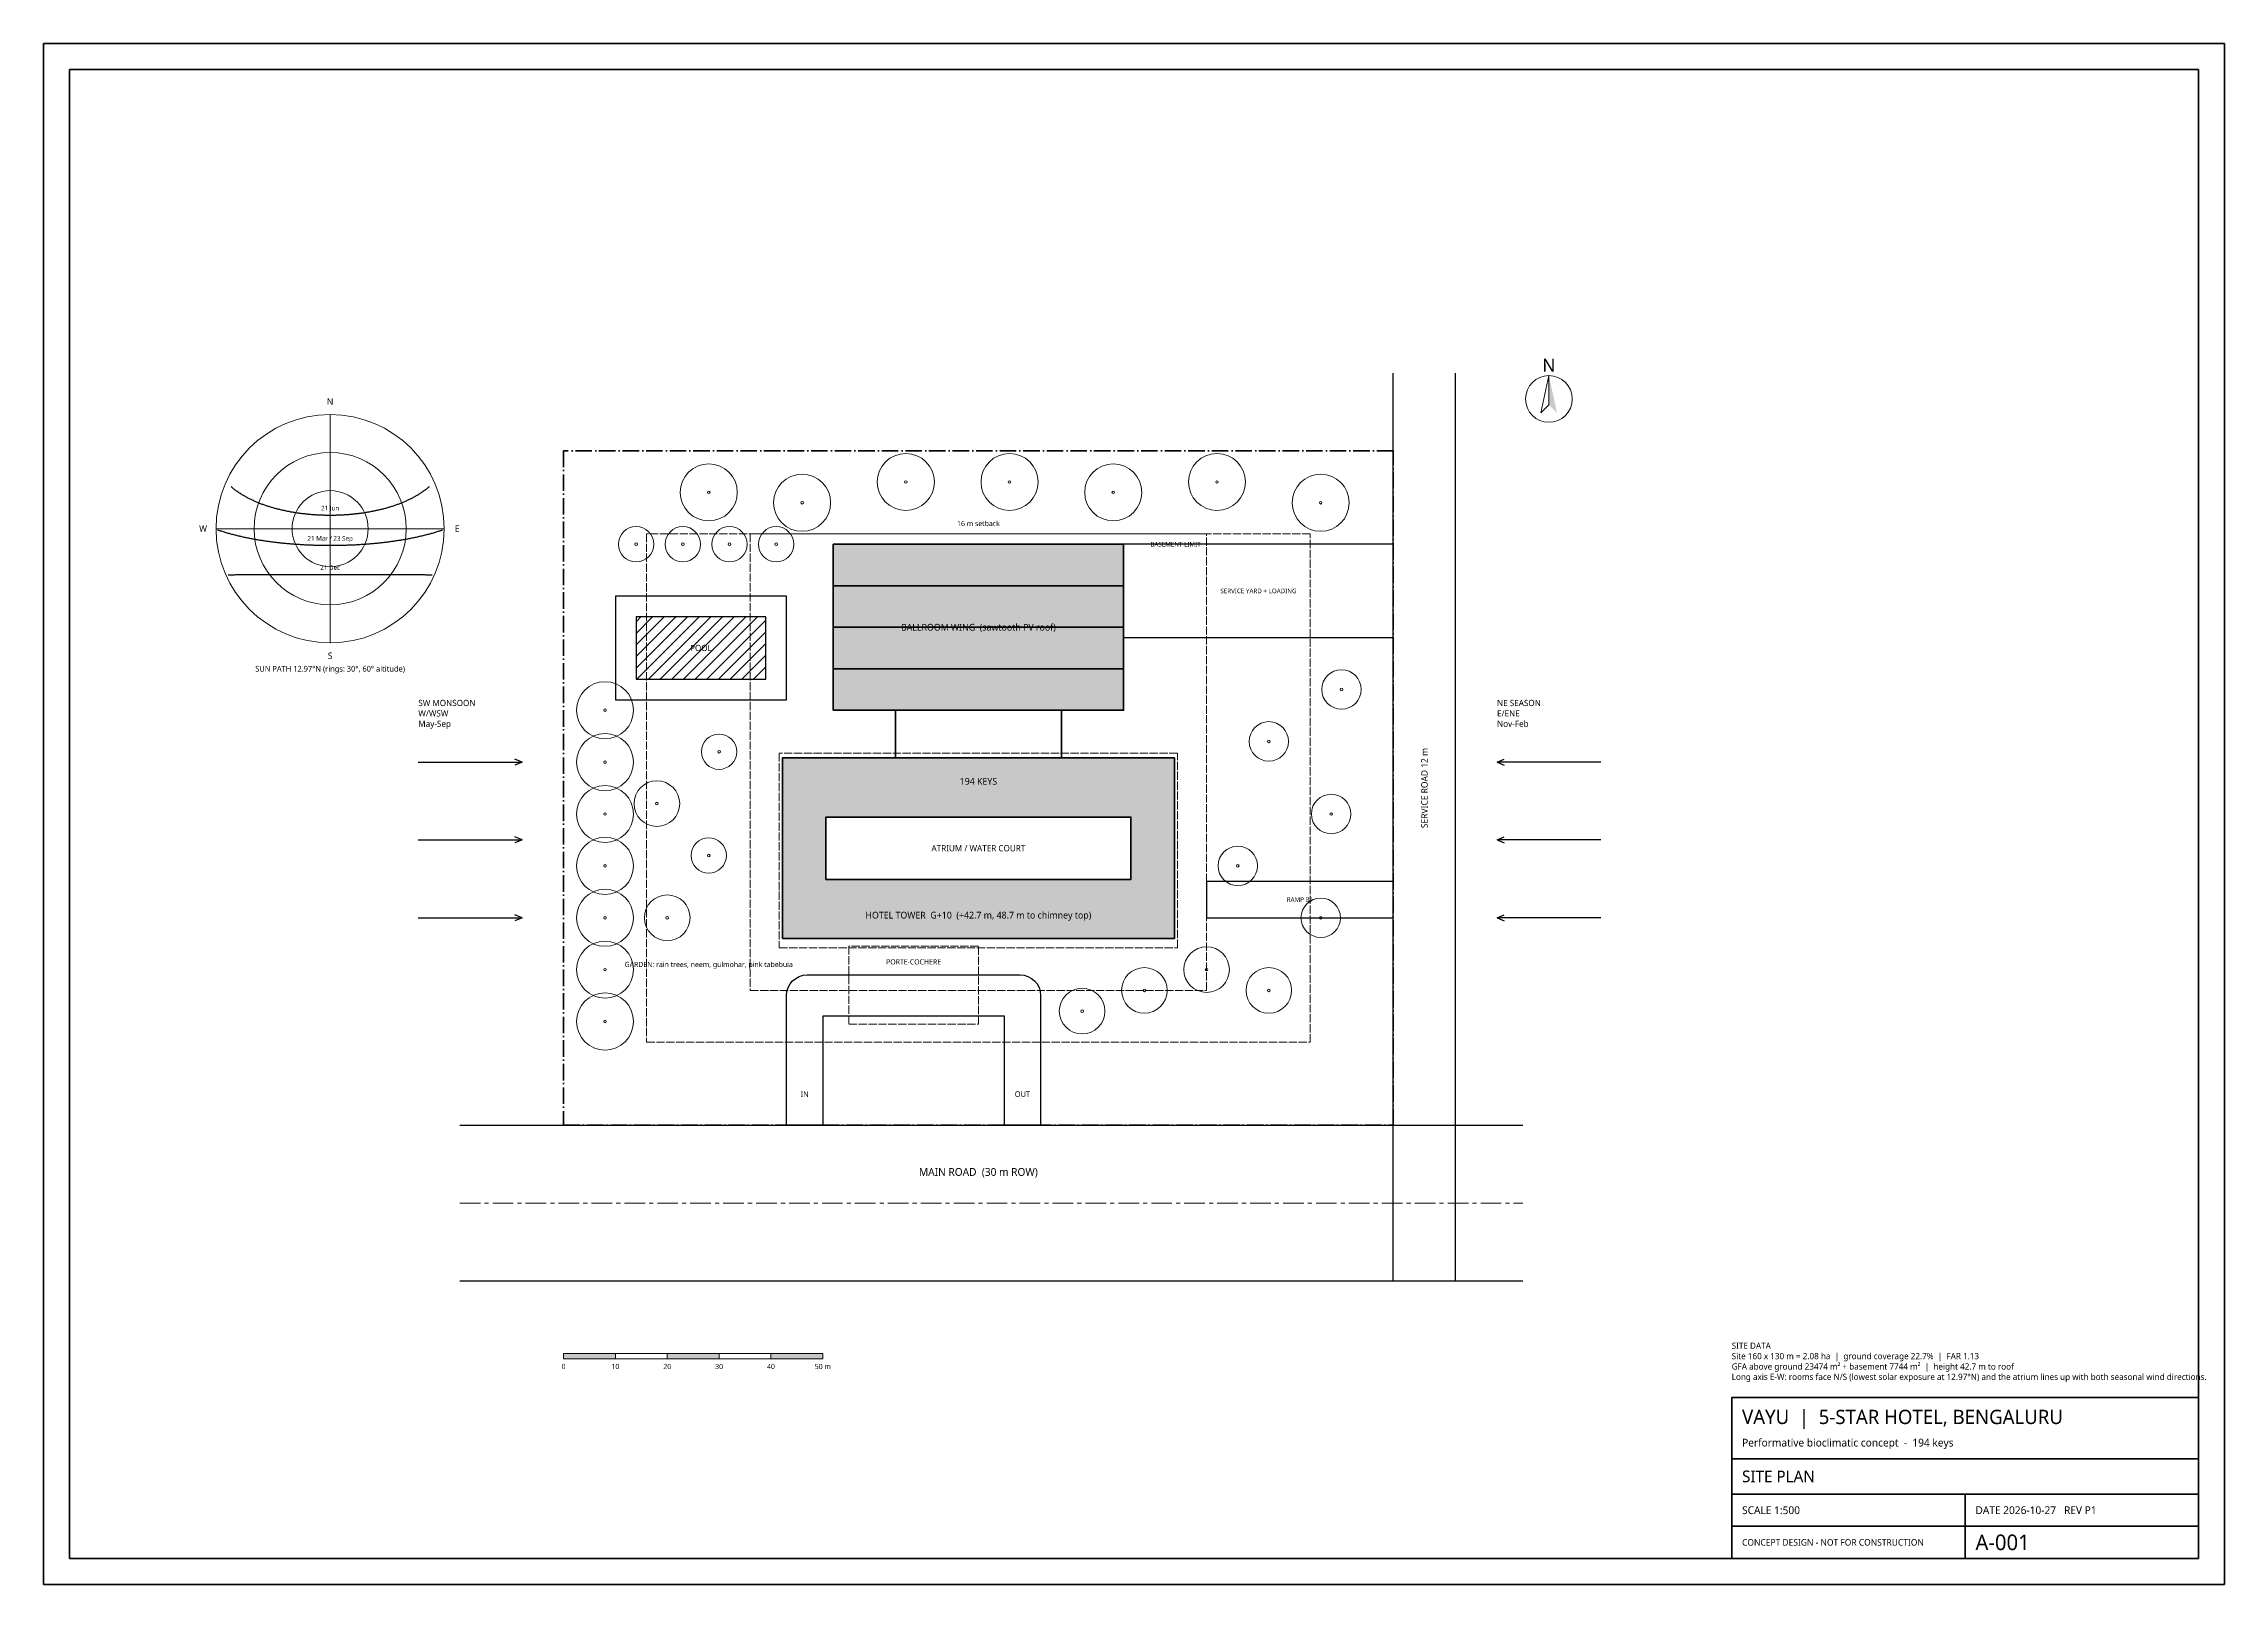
# Model space of a CAD drawing. Header units: metres. Extents: x -100 to 320, y -88 to 208.
import ezdxf
from ezdxf.enums import TextEntityAlignment as Align

# ---------------------------------------------------------------- set-up
doc = ezdxf.new("R2010")
doc.units = ezdxf.units.M
doc.header["$LTSCALE"] = 1.25
for name, pattern in [('CENTER', [5.08, 3.175, -0.635, 0.635, -0.635]), ('DASHDOT', [3.556, 2.54, -0.508, 0, -0.508]), ('DASHED', [1.524, 1.27, -0.254])]:
    doc.linetypes.add(name, pattern=pattern)
for name, color, linetype, lineweight in [('A-AIR', 5, 'Continuous', 30), ('A-ANNO', 7, 'Continuous', 18), ('A-BEYOND', 8, 'Continuous', 13), ('A-GRID', 8, 'CENTER', 13), ('A-HATCH', 8, 'Continuous', 0), ('A-OVHD', 8, 'DASHED', 18), ('A-SECT', 7, 'Continuous', 70), ('A-SUN', 1, 'Continuous', 25), ('A-TTLB', 7, 'Continuous', 35), ('A-WALL', 7, 'Continuous', 50), ('L-PLNT', 3, 'Continuous', 13), ('L-ROAD', 8, 'Continuous', 25), ('L-SETB', 1, 'DASHED', 13), ('L-SITE', 7, 'DASHDOT', 50), ('L-WATR', 5, 'Continuous', 25)]:
    doc.layers.add(name, color=color, linetype=linetype, lineweight=lineweight)
doc.styles.add('OpenSans', font='OpenSans-Regular.ttf')

msp = doc.modelspace()

# ---------------------------------------------------------------- hatches: boundary and pattern name
at = {"layer": 'A-ANNO'}
for points in [[(190, 144.5), (191.57, 137.3), (190, 138.88)], [(0, -45), (10, -45), (10, -44), (0, -44)], [(20, -45), (30, -45), (30, -44), (20, -44)], [(40, -45), (50, -45), (50, -44), (40, -44)]]:
    msp.add_hatch(color=7, dxfattribs=at).paths.add_polyline_path(points)
at = {"layer": 'A-HATCH'}
msp.add_hatch(color=255, dxfattribs=at).paths.add_polyline_path([(52, 80), (108, 80), (108, 112), (52, 112)])
h = msp.add_hatch(dxfattribs=at)
h.set_pattern_fill('ANSI31', scale=0.5)
h.paths.add_polyline_path([(14, 86), (39, 86), (39, 98), (14, 98)])
h = msp.add_hatch(color=254, dxfattribs=at)
h.paths.add_polyline_path([(42.2, 36), (117.8, 36), (117.8, 70.8), (42.2, 70.8)])
h.paths.add_polyline_path([(50.6, 47.4), (109.4, 47.4), (109.4, 59.4), (50.6, 59.4)])

# ---------------------------------------------------------------- linework, layer by layer
at = {"layer": 'A-AIR'}
for p, q in [((-28, 70), (-8, 70)), ((-8, 70), (-9.38, 70.58)), ((-8, 70), (-9.38, 69.42)), ((180, 70), (181.38, 70.58)), ((200, 70), (180, 70)), ((180, 70), (181.38, 69.42)), ((-28, 55), (-8, 55)), ((-8, 55), (-9.38, 55.58)), ((-8, 55), (-9.38, 54.42)), ((180, 55), (181.38, 55.58)), ((200, 55), (180, 55)), ((180, 55), (181.38, 54.42)), ((-28, 40), (-8, 40)), ((-8, 40), (-9.38, 40.58)), ((-8, 40), (-9.38, 39.42)), ((180, 40), (181.38, 40.58)), ((200, 40), (180, 40)), ((180, 40), (181.38, 39.42))]:
    msp.add_line(p, q, dxfattribs=at)
at = {"layer": 'A-ANNO'}
for points in [[(190, 144.5), (188.43, 137.3), (190, 138.88)], [(0, -45), (10, -45), (10, -44), (0, -44)], [(10, -45), (20, -45), (20, -44), (10, -44)], [(20, -45), (30, -45), (30, -44), (20, -44)], [(30, -45), (40, -45), (40, -44), (30, -44)], [(40, -45), (50, -45), (50, -44), (40, -44)]]:
    msp.add_lwpolyline(points, close=True, dxfattribs=at)
for centre, radius in [((190, 140), 4.5), ((-45, 115), 22)]:
    msp.add_circle(centre, radius, dxfattribs=at)
at = {"layer": 'A-BEYOND'}
for q in [(-45, 137), (-67, 115), (-23, 115), (-45, 93)]:
    msp.add_line((-45, 115), q, dxfattribs=at)
for radius in [14.67, 7.33]:
    msp.add_circle((-45, 115), radius, dxfattribs=at)
at = {"layer": 'A-GRID'}
msp.add_line((-20, -15), (185, -15), dxfattribs=at)
at = {"layer": 'A-OVHD'}
for points in [[(36, 26), (124, 26), (124, 114), (36, 114)], [(41.6, 34.2), (118.4, 34.2), (118.4, 71.7), (41.6, 71.7)], [(55, 19.5), (80, 19.5), (80, 34.5), (55, 34.5)]]:
    msp.add_lwpolyline(points, close=True, dxfattribs=at)
at = {"layer": 'A-SECT'}
for points in [[(52, 80), (108, 80), (108, 112), (52, 112)], [(42.2, 36), (117.8, 36), (117.8, 70.8), (42.2, 70.8)]]:
    msp.add_lwpolyline(points, close=True, dxfattribs=at)
at = {"layer": 'A-SUN'}
for points in [[(-25.89, 123.08), (-26.02, 122.97), (-26.15, 122.86), (-26.29, 122.75), (-26.42, 122.64), (-26.56, 122.54), (-26.7, 122.44), (-26.83, 122.34), (-26.97, 122.24), (-27.11, 122.14), (-27.25, 122.04), (-27.39, 121.95), (-27.54, 121.85), (-27.68, 121.76), (-27.82, 121.67), (-27.96, 121.58), (-28.11, 121.49), (-28.26, 121.41), (-28.4, 121.32), (-28.55, 121.24), (-28.7, 121.15), (-28.84, 121.07), (-28.99, 120.99), (-29.14, 120.91), (-29.29, 120.84), (-29.44, 120.76), (-29.59, 120.68), (-29.74, 120.61), (-29.9, 120.54), (-30.05, 120.47), (-30.2, 120.4), (-30.35, 120.33), (-30.51, 120.26), (-30.66, 120.19), (-30.82, 120.12), (-30.97, 120.06), (-31.13, 119.99), (-31.28, 119.93), (-31.44, 119.87), (-31.6, 119.81), (-31.75, 119.75), (-31.91, 119.69), (-32.07, 119.63), (-32.23, 119.58), (-32.39, 119.52), (-32.54, 119.46), (-32.7, 119.41), (-32.86, 119.36), (-33.02, 119.3), (-33.18, 119.25), (-33.34, 119.2), (-33.51, 119.15), (-33.67, 119.1), (-33.83, 119.06), (-33.99, 119.01), (-34.15, 118.96), (-34.31, 118.92), (-34.48, 118.87), (-34.64, 118.83), (-34.8, 118.79), (-34.96, 118.75), (-35.13, 118.71), (-35.29, 118.67), (-35.45, 118.63), (-35.62, 118.59), (-35.78, 118.55), (-35.95, 118.51), (-36.11, 118.48), (-36.28, 118.44), (-36.44, 118.41), (-36.61, 118.37), (-36.77, 118.34), (-36.94, 118.31), (-37.1, 118.28), (-37.27, 118.25), (-37.43, 118.21), (-37.6, 118.19), (-37.77, 118.16), (-37.93, 118.13), (-38.1, 118.1), (-38.27, 118.08), (-38.43, 118.05), (-38.6, 118.02), (-38.77, 118), (-38.93, 117.98), (-39.1, 117.95), (-39.27, 117.93), (-39.44, 117.91), (-39.6, 117.89), (-39.77, 117.87), (-39.94, 117.85), (-40.11, 117.83), (-40.27, 117.81), (-40.44, 117.79), (-40.61, 117.78), (-40.78, 117.76), (-40.95, 117.74), (-41.12, 117.73), (-41.28, 117.71), (-41.45, 117.7), (-41.62, 117.69), (-41.79, 117.68), (-41.96, 117.66), (-42.13, 117.65), (-42.3, 117.64), (-42.46, 117.63), (-42.63, 117.62), (-42.8, 117.61), (-42.97, 117.61), (-43.14, 117.6), (-43.31, 117.59), (-43.48, 117.59), (-43.65, 117.58), (-43.82, 117.58), (-43.99, 117.57), (-44.15, 117.57), (-44.32, 117.57), (-44.49, 117.56), (-44.66, 117.56), (-44.83, 117.56), (-45, 117.56), (-45.17, 117.56), (-45.34, 117.56), (-45.51, 117.56), (-45.68, 117.57), (-45.85, 117.57), (-46.01, 117.57), (-46.18, 117.58), (-46.35, 117.58), (-46.52, 117.59), (-46.69, 117.59), (-46.86, 117.6), (-47.03, 117.61), (-47.2, 117.61), (-47.37, 117.62), (-47.54, 117.63), (-47.7, 117.64), (-47.87, 117.65), (-48.04, 117.66), (-48.21, 117.68), (-48.38, 117.69), (-48.55, 117.7), (-48.72, 117.71), (-48.88, 117.73), (-49.05, 117.74), (-49.22, 117.76), (-49.39, 117.78), (-49.56, 117.79), (-49.73, 117.81), (-49.89, 117.83), (-50.06, 117.85), (-50.23, 117.87), (-50.4, 117.89), (-50.56, 117.91), (-50.73, 117.93), (-50.9, 117.95), (-51.07, 117.98), (-51.23, 118), (-51.4, 118.02), (-51.57, 118.05), (-51.73, 118.08), (-51.9, 118.1), (-52.07, 118.13), (-52.23, 118.16), (-52.4, 118.19), (-52.57, 118.21), (-52.73, 118.25), (-52.9, 118.28), (-53.06, 118.31), (-53.23, 118.34), (-53.39, 118.37), (-53.56, 118.41), (-53.72, 118.44), (-53.89, 118.48), (-54.05, 118.51), (-54.22, 118.55), (-54.38, 118.59), (-54.55, 118.63), (-54.71, 118.67), (-54.87, 118.71), (-55.04, 118.75), (-55.2, 118.79), (-55.36, 118.83), (-55.52, 118.87), (-55.69, 118.92), (-55.85, 118.96), (-56.01, 119.01), (-56.17, 119.06), (-56.33, 119.1), (-56.49, 119.15), (-56.66, 119.2), (-56.82, 119.25), (-56.98, 119.3), (-57.14, 119.36), (-57.3, 119.41), (-57.46, 119.46), (-57.61, 119.52), (-57.77, 119.58), (-57.93, 119.63), (-58.09, 119.69), (-58.25, 119.75), (-58.4, 119.81), (-58.56, 119.87), (-58.72, 119.93), (-58.87, 119.99), (-59.03, 120.06), (-59.18, 120.12), (-59.34, 120.19), (-59.49, 120.26), (-59.65, 120.33), (-59.8, 120.4), (-59.95, 120.47), (-60.1, 120.54), (-60.26, 120.61), (-60.41, 120.68), (-60.56, 120.76), (-60.71, 120.84), (-60.86, 120.91), (-61.01, 120.99), (-61.16, 121.07), (-61.3, 121.15), (-61.45, 121.24), (-61.6, 121.32), (-61.74, 121.41), (-61.89, 121.49), (-62.04, 121.58), (-62.18, 121.67), (-62.32, 121.76), (-62.46, 121.85), (-62.61, 121.95), (-62.75, 122.04), (-62.89, 122.14), (-63.03, 122.24), (-63.17, 122.34), (-63.3, 122.44), (-63.44, 122.54), (-63.58, 122.64), (-63.71, 122.75), (-63.85, 122.86), (-63.98, 122.97), (-64.11, 123.08)], [(-23.34, 114.72), (-23.52, 114.66), (-23.7, 114.6), (-23.88, 114.54), (-24.06, 114.49), (-24.24, 114.43), (-24.42, 114.37), (-24.6, 114.32), (-24.78, 114.26), (-24.96, 114.21), (-25.14, 114.16), (-25.32, 114.1), (-25.5, 114.05), (-25.68, 114), (-25.86, 113.95), (-26.04, 113.9), (-26.23, 113.86), (-26.41, 113.81), (-26.59, 113.76), (-26.77, 113.72), (-26.95, 113.67), (-27.14, 113.63), (-27.32, 113.58), (-27.5, 113.54), (-27.68, 113.5), (-27.86, 113.46), (-28.05, 113.41), (-28.23, 113.37), (-28.41, 113.33), (-28.59, 113.3), (-28.78, 113.26), (-28.96, 113.22), (-29.14, 113.18), (-29.33, 113.15), (-29.51, 113.11), (-29.69, 113.07), (-29.87, 113.04), (-30.06, 113), (-30.24, 112.97), (-30.42, 112.94), (-30.61, 112.9), (-30.79, 112.87), (-30.97, 112.84), (-31.16, 112.81), (-31.34, 112.78), (-31.53, 112.75), (-31.71, 112.72), (-31.89, 112.69), (-32.08, 112.66), (-32.26, 112.63), (-32.44, 112.61), (-32.63, 112.58), (-32.81, 112.55), (-33, 112.53), (-33.18, 112.5), (-33.36, 112.48), (-33.55, 112.45), (-33.73, 112.43), (-33.92, 112.4), (-34.1, 112.38), (-34.28, 112.36), (-34.47, 112.34), (-34.65, 112.31), (-34.84, 112.29), (-35.02, 112.27), (-35.21, 112.25), (-35.39, 112.23), (-35.57, 112.21), (-35.76, 112.19), (-35.94, 112.17), (-36.13, 112.16), (-36.31, 112.14), (-36.5, 112.12), (-36.68, 112.1), (-36.87, 112.09), (-37.05, 112.07), (-37.24, 112.05), (-37.42, 112.04), (-37.6, 112.02), (-37.79, 112.01), (-37.97, 111.99), (-38.16, 111.98), (-38.34, 111.97), (-38.53, 111.95), (-38.71, 111.94), (-38.9, 111.93), (-39.08, 111.92), (-39.27, 111.91), (-39.45, 111.89), (-39.64, 111.88), (-39.82, 111.87), (-40.01, 111.86), (-40.19, 111.85), (-40.38, 111.84), (-40.56, 111.84), (-40.75, 111.83), (-40.93, 111.82), (-41.12, 111.81), (-41.3, 111.8), (-41.49, 111.8), (-41.67, 111.79), (-41.86, 111.78), (-42.04, 111.78), (-42.23, 111.77), (-42.41, 111.77), (-42.6, 111.76), (-42.78, 111.76), (-42.97, 111.75), (-43.15, 111.75), (-43.34, 111.75), (-43.52, 111.74), (-43.7, 111.74), (-43.89, 111.74), (-44.07, 111.74), (-44.26, 111.73), (-44.44, 111.73), (-44.63, 111.73), (-44.81, 111.73), (-45, 111.73), (-45.19, 111.73), (-45.37, 111.73), (-45.56, 111.73), (-45.74, 111.73), (-45.93, 111.74), (-46.11, 111.74), (-46.3, 111.74), (-46.48, 111.74), (-46.66, 111.75), (-46.85, 111.75), (-47.03, 111.75), (-47.22, 111.76), (-47.4, 111.76), (-47.59, 111.77), (-47.77, 111.77), (-47.96, 111.78), (-48.14, 111.78), (-48.33, 111.79), (-48.51, 111.8), (-48.7, 111.8), (-48.88, 111.81), (-49.07, 111.82), (-49.25, 111.83), (-49.44, 111.84), (-49.62, 111.84), (-49.81, 111.85), (-49.99, 111.86), (-50.18, 111.87), (-50.36, 111.88), (-50.55, 111.89), (-50.73, 111.91), (-50.92, 111.92), (-51.1, 111.93), (-51.29, 111.94), (-51.47, 111.95), (-51.66, 111.97), (-51.84, 111.98), (-52.03, 111.99), (-52.21, 112.01), (-52.4, 112.02), (-52.58, 112.04), (-52.76, 112.05), (-52.95, 112.07), (-53.13, 112.09), (-53.32, 112.1), (-53.5, 112.12), (-53.69, 112.14), (-53.87, 112.16), (-54.06, 112.17), (-54.24, 112.19), (-54.43, 112.21), (-54.61, 112.23), (-54.79, 112.25), (-54.98, 112.27), (-55.16, 112.29), (-55.35, 112.31), (-55.53, 112.34), (-55.72, 112.36), (-55.9, 112.38), (-56.08, 112.4), (-56.27, 112.43), (-56.45, 112.45), (-56.64, 112.48), (-56.82, 112.5), (-57, 112.53), (-57.19, 112.55), (-57.37, 112.58), (-57.56, 112.61), (-57.74, 112.63), (-57.92, 112.66), (-58.11, 112.69), (-58.29, 112.72), (-58.47, 112.75), (-58.66, 112.78), (-58.84, 112.81), (-59.03, 112.84), (-59.21, 112.87), (-59.39, 112.9), (-59.58, 112.94), (-59.76, 112.97), (-59.94, 113), (-60.13, 113.04), (-60.31, 113.07), (-60.49, 113.11), (-60.67, 113.15), (-60.86, 113.18), (-61.04, 113.22), (-61.22, 113.26), (-61.41, 113.3), (-61.59, 113.33), (-61.77, 113.37), (-61.95, 113.41), (-62.14, 113.46), (-62.32, 113.5), (-62.5, 113.54), (-62.68, 113.58), (-62.86, 113.63), (-63.05, 113.67), (-63.23, 113.72), (-63.41, 113.76), (-63.59, 113.81), (-63.77, 113.86), (-63.96, 113.9), (-64.14, 113.95), (-64.32, 114), (-64.5, 114.05), (-64.68, 114.1), (-64.86, 114.16), (-65.04, 114.21), (-65.22, 114.26), (-65.4, 114.32), (-65.58, 114.37), (-65.76, 114.43), (-65.94, 114.49), (-66.12, 114.54), (-66.3, 114.6), (-66.48, 114.66), (-66.66, 114.72)], [(-25.33, 106.03), (-25.51, 106.04), (-25.68, 106.05), (-25.86, 106.05), (-26.03, 106.06), (-26.21, 106.06), (-26.39, 106.07), (-26.56, 106.07), (-26.74, 106.08), (-26.92, 106.08), (-27.09, 106.09), (-27.27, 106.09), (-27.45, 106.09), (-27.62, 106.1), (-27.8, 106.1), (-27.98, 106.1), (-28.15, 106.11), (-28.33, 106.11), (-28.51, 106.11), (-28.69, 106.11), (-28.86, 106.12), (-29.04, 106.12), (-29.22, 106.12), (-29.4, 106.12), (-29.57, 106.12), (-29.75, 106.13), (-29.93, 106.13), (-30.11, 106.13), (-30.29, 106.13), (-30.46, 106.13), (-30.64, 106.13), (-30.82, 106.13), (-31, 106.13), (-31.18, 106.13), (-31.35, 106.13), (-31.53, 106.13), (-31.71, 106.13), (-31.89, 106.13), (-32.07, 106.13), (-32.25, 106.13), (-32.43, 106.13), (-32.6, 106.13), (-32.78, 106.13), (-32.96, 106.13), (-33.14, 106.13), (-33.32, 106.13), (-33.5, 106.13), (-33.68, 106.13), (-33.86, 106.13), (-34.04, 106.13), (-34.21, 106.13), (-34.39, 106.13), (-34.57, 106.13), (-34.75, 106.13), (-34.93, 106.13), (-35.11, 106.13), (-35.29, 106.13), (-35.47, 106.13), (-35.65, 106.13), (-35.83, 106.13), (-36.01, 106.13), (-36.19, 106.12), (-36.37, 106.12), (-36.55, 106.12), (-36.72, 106.12), (-36.9, 106.12), (-37.08, 106.12), (-37.26, 106.12), (-37.44, 106.12), (-37.62, 106.12), (-37.8, 106.12), (-37.98, 106.12), (-38.16, 106.12), (-38.34, 106.11), (-38.52, 106.11), (-38.7, 106.11), (-38.88, 106.11), (-39.06, 106.11), (-39.24, 106.11), (-39.42, 106.11), (-39.6, 106.11), (-39.78, 106.11), (-39.96, 106.11), (-40.14, 106.11), (-40.32, 106.11), (-40.5, 106.11), (-40.68, 106.11), (-40.86, 106.1), (-41.04, 106.1), (-41.22, 106.1), (-41.4, 106.1), (-41.58, 106.1), (-41.76, 106.1), (-41.94, 106.1), (-42.12, 106.1), (-42.3, 106.1), (-42.48, 106.1), (-42.66, 106.1), (-42.84, 106.1), (-43.02, 106.1), (-43.2, 106.1), (-43.38, 106.1), (-43.56, 106.1), (-43.74, 106.1), (-43.92, 106.1), (-44.1, 106.1), (-44.28, 106.1), (-44.46, 106.1), (-44.64, 106.1), (-44.82, 106.1), (-45, 106.1), (-45.18, 106.1), (-45.36, 106.1), (-45.54, 106.1), (-45.72, 106.1), (-45.9, 106.1), (-46.08, 106.1), (-46.26, 106.1), (-46.44, 106.1), (-46.62, 106.1), (-46.8, 106.1), (-46.98, 106.1), (-47.16, 106.1), (-47.34, 106.1), (-47.52, 106.1), (-47.7, 106.1), (-47.88, 106.1), (-48.06, 106.1), (-48.24, 106.1), (-48.42, 106.1), (-48.6, 106.1), (-48.78, 106.1), (-48.96, 106.1), (-49.14, 106.1), (-49.32, 106.11), (-49.5, 106.11), (-49.68, 106.11), (-49.86, 106.11), (-50.04, 106.11), (-50.22, 106.11), (-50.4, 106.11), (-50.58, 106.11), (-50.76, 106.11), (-50.94, 106.11), (-51.12, 106.11), (-51.3, 106.11), (-51.48, 106.11), (-51.66, 106.11), (-51.84, 106.12), (-52.02, 106.12), (-52.2, 106.12), (-52.38, 106.12), (-52.56, 106.12), (-52.74, 106.12), (-52.92, 106.12), (-53.1, 106.12), (-53.28, 106.12), (-53.45, 106.12), (-53.63, 106.12), (-53.81, 106.12), (-53.99, 106.13), (-54.17, 106.13), (-54.35, 106.13), (-54.53, 106.13), (-54.71, 106.13), (-54.89, 106.13), (-55.07, 106.13), (-55.25, 106.13), (-55.43, 106.13), (-55.61, 106.13), (-55.79, 106.13), (-55.96, 106.13), (-56.14, 106.13), (-56.32, 106.13), (-56.5, 106.13), (-56.68, 106.13), (-56.86, 106.13), (-57.04, 106.13), (-57.22, 106.13), (-57.4, 106.13), (-57.57, 106.13), (-57.75, 106.13), (-57.93, 106.13), (-58.11, 106.13), (-58.29, 106.13), (-58.47, 106.13), (-58.65, 106.13), (-58.82, 106.13), (-59, 106.13), (-59.18, 106.13), (-59.36, 106.13), (-59.54, 106.13), (-59.71, 106.13), (-59.89, 106.13), (-60.07, 106.13), (-60.25, 106.13), (-60.43, 106.12), (-60.6, 106.12), (-60.78, 106.12), (-60.96, 106.12), (-61.14, 106.12), (-61.31, 106.11), (-61.49, 106.11), (-61.67, 106.11), (-61.85, 106.11), (-62.02, 106.1), (-62.2, 106.1), (-62.38, 106.1), (-62.55, 106.09), (-62.73, 106.09), (-62.91, 106.09), (-63.08, 106.08), (-63.26, 106.08), (-63.44, 106.07), (-63.61, 106.07), (-63.79, 106.06), (-63.97, 106.06), (-64.14, 106.05), (-64.32, 106.05), (-64.49, 106.04), (-64.67, 106.03)]]:
    msp.add_lwpolyline(points, dxfattribs=at)
at = {"layer": 'A-TTLB'}
for p, q in [((225.25, -64.28), (315.25, -64.28)), ((225.25, -71.1), (315.25, -71.1)), ((270.25, -83.5), (270.25, -71.1)), ((225.25, -77.3), (315.25, -77.3))]:
    msp.add_line(p, q, dxfattribs=at)
for points in [[(-100.25, -88.5), (320.25, -88.5), (320.25, 208.5), (-100.25, 208.5)], [(-95.25, -83.5), (315.25, -83.5), (315.25, 203.5), (-95.25, 203.5)], [(225.25, -83.5), (315.25, -83.5), (315.25, -52.5), (225.25, -52.5)]]:
    msp.add_lwpolyline(points, close=True, dxfattribs=at)
at = {"layer": 'A-WALL'}
for p, q in [((52, 104), (108, 104)), ((52, 96), (108, 96)), ((52, 88), (108, 88))]:
    msp.add_line(p, q, dxfattribs=at)
for points in [[(64, 70.8), (96, 70.8), (96, 80), (64, 80)], [(50.6, 47.4), (109.4, 47.4), (109.4, 59.4), (50.6, 59.4)]]:
    msp.add_lwpolyline(points, close=True, dxfattribs=at)
at = {"layer": 'L-PLNT'}
for centre, radius in [((28, 122), 5.5), ((66, 124), 5.5), ((86, 124), 5.5), ((106, 122), 5.5), ((126, 124), 5.5), ((28, 122), 0.25), ((46, 120), 5.5), ((66, 124), 0.25), ((86, 124), 0.25), ((106, 122), 0.25), ((126, 124), 0.25), ((146, 120), 5.5), ((46, 120), 0.25), ((146, 120), 0.25), ((14, 112), 3.4), ((23, 112), 3.4), ((32, 112), 3.4), ((41, 112), 3.4), ((14, 112), 0.25), ((23, 112), 0.25), ((32, 112), 0.25), ((41, 112), 0.25), ((8, 80), 5.5), ((150, 84), 3.8), ((150, 84), 0.25), ((8, 80), 0.25), ((136, 74), 3.8), ((8, 70), 5.5), ((30, 72), 3.4), ((30, 72), 0.25), ((136, 74), 0.25), ((8, 70), 0.25), ((8, 60), 5.5), ((18, 62), 4.4), ((148, 60), 3.8), ((8, 60), 0.25), ((18, 62), 0.25), ((148, 60), 0.25), ((8, 50), 5.5), ((28, 52), 3.4), ((28, 52), 0.25), ((130, 50), 3.8), ((8, 50), 0.25), ((130, 50), 0.25), ((8, 40), 5.5), ((20, 40), 4.4), ((146, 40), 3.8), ((8, 40), 0.25), ((20, 40), 0.25), ((146, 40), 0.25), ((8, 30), 5.5), ((124, 30), 4.4), ((8, 30), 0.25), ((112, 26), 4.4), ((124, 30), 0.25), ((136, 26), 4.4), ((8, 20), 5.5), ((100, 22), 4.4), ((112, 26), 0.25), ((136, 26), 0.25), ((100, 22), 0.25), ((8, 20), 0.25)]:
    msp.add_circle(centre, radius, dxfattribs=at)
at = {"layer": 'L-ROAD'}
for p, q in [((160, -30), (160, 145)), ((172, -30), (172, 145)), ((-20, 0), (185, 0)), ((-20, -30), (185, -30))]:
    msp.add_line(p, q, dxfattribs=at)
for points in [[(108, 94), (160, 94), (160, 112), (108, 112)], [(10, 82), (43, 82), (43, 102), (10, 102)], [(124, 40), (160, 40), (160, 47), (124, 47)]]:
    msp.add_lwpolyline(points, close=True, dxfattribs=at)
msp.add_lwpolyline([(43, 0), (43, 25, -0.4142), (47, 29), (88, 29, -0.4142), (92, 25), (92, 0), (85, 0), (85, 21), (50, 21), (50, 0)], format="xyb", close=True, dxfattribs=at)
at = {"layer": 'L-SETB'}
msp.add_lwpolyline([(16, 16), (144, 16), (144, 114), (16, 114)], close=True, dxfattribs=at)
at = {"layer": 'L-SITE'}
msp.add_lwpolyline([(0, 0), (160, 0), (160, 130), (0, 130)], close=True, dxfattribs=at)
at = {"layer": 'L-WATR'}
msp.add_lwpolyline([(14, 86), (39, 86), (39, 98), (14, 98)], close=True, dxfattribs=at)

# ---------------------------------------------------------------- texts
at = {"layer": 'A-ANNO', "style": 'OpenSans'}
for s, height, p in [('N', 2.5, (190, 146.5)), ('N', 1.25, (-45, 139.5)), ('W', 1.25, (-69.5, 115)), ('E', 1.25, (-20.5, 115)), ('16 m setback', 1, (80, 116)), ('BASEMENT LIMIT', 0.9, (118, 112)), ('SERVICE YARD + LOADING', 0.9, (134, 103)), ('BALLROOM WING  (sawtooth PV roof)', 1.3, (80, 96)), ('POOL', 1.2, (26.5, 92)), ('SUN PATH 12.97°N (rings: 30°, 60° altitude)', 1.1, (-45, 88)), ('S', 1.25, (-45, 90.5)), ('194 KEYS', 1.3, (80, 66.3)), ('ATRIUM / WATER COURT', 1.2, (80, 53.4)), ('RAMP B1', 0.9, (142, 43.5)), ('HOTEL TOWER  G+10  (+42.7 m, 48.7 m to chimney top)', 1.3, (80, 40.5)), ('GARDEN: rain trees, neem, gulmohar, pink tabebuia', 1, (28, 31)), ('PORTE-COCHERE', 1, (67.5, 31.5)), ('IN', 1.1, (46.5, 6)), ('OUT', 1.1, (88.5, 6)), ('MAIN ROAD  (30 m ROW)', 1.5, (80, -9)), ('0', 1, (0, -46.5)), ('10', 1, (10, -46.5)), ('20', 1, (20, -46.5)), ('30', 1, (30, -46.5)), ('40', 1, (40, -46.5)), ('50 m', 1, (50, -46.5))]:
    msp.add_text(s, height=height, dxfattribs=at).set_placement(p, align=Align.MIDDLE_CENTER)
msp.add_text('SERVICE ROAD 12 m', height=1.25, rotation=90, dxfattribs=at).set_placement((166, 65), align=Align.MIDDLE_CENTER)
for s, height, p in [('VAYU  |  5-STAR HOTEL, BENGALURU', 2.75, (227.25, -56.22)), ('Performative bioclimatic concept  -  194 keys', 1.5, (227.25, -61.18)), ('SITE PLAN', 2.25, (227.25, -67.69)), ('SCALE 1:500', 1.5, (227.25, -74.2)), ('DATE 2026-10-27   REV P1', 1.5, (272.25, -74.2)), ('CONCEPT DESIGN - NOT FOR CONSTRUCTION', 1.25, (227.25, -80.4)), ('A-001', 3, (272.25, -80.4))]:
    msp.add_text(s, height=height, dxfattribs=at).set_placement(p, align=Align.MIDDLE_LEFT)
at = {"layer": 'A-ANNO', "char_height": 1.2, "style": 'OpenSans'}
for s, insert, width, attachment_point in [('SW MONSOON\\PW/WSW\\PMay-Sep', (-28, 82), 15, 1), ('NE SEASON\\PE/ENE\\PNov-Feb', (180, 82), 15, 1), ('SITE DATA\\PSite 160 x 130 m = 2.08 ha  |  ground coverage 22.7%  |  FAR 1.13\\PGFA above ground 23474 m² + basement 7744 m²  |  height 42.7 m to roof\\PLong axis E-W: rooms face N/S (lowest solar exposure at 12.97°N) and the atrium lines up with both seasonal wind directions.', (225.25, -49.5), 90, 7)]:
    msp.add_mtext(s, dxfattribs=dict(at, insert=insert, width=width, attachment_point=attachment_point))
at = {"layer": 'A-SUN', "style": 'OpenSans'}
for s, p in [('21 Jun', (-45, 118.96)), ('21 Mar / 23 Sep', (-45, 113.13)), ('21 Dec', (-45, 107.5))]:
    msp.add_text(s, height=0.9, dxfattribs=at).set_placement(p, align=Align.MIDDLE_CENTER)

doc.saveas('drawing.dxf')
